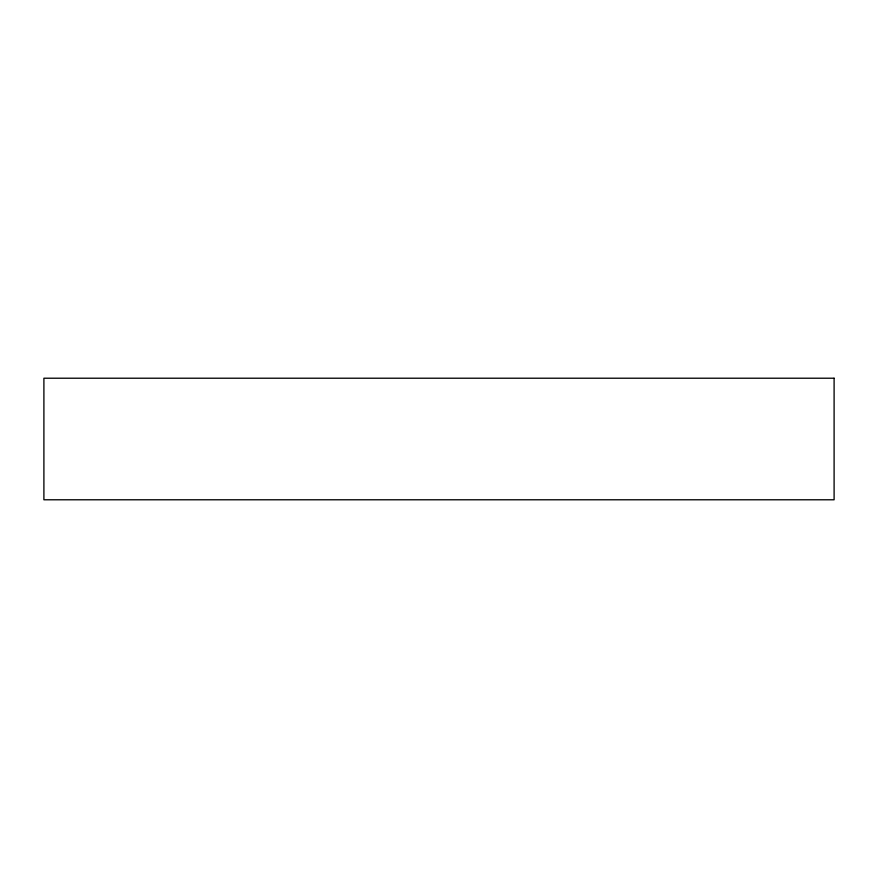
<?xml version="1.0" encoding="UTF-8"?>
<svg xmlns="http://www.w3.org/2000/svg" width="878" height="878" viewBox="0 0 878 878"><rect width="100%" height="100%" fill="white"/><g stroke="black" fill="none" stroke-linecap="round" stroke-linejoin="round"><path stroke-width="1.32" d="M834.1 378.22L43.9 378.22L43.9 499.78L834.1 499.78L834.1 378.22"/></g></svg>
